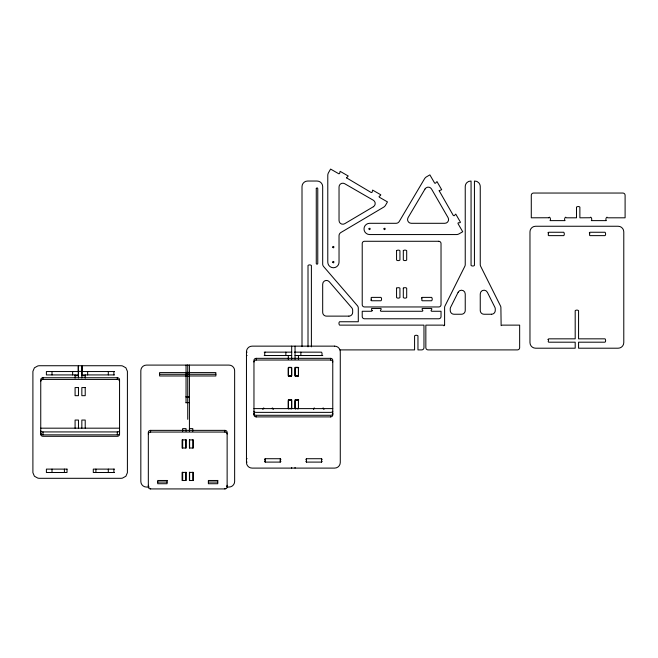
<?xml version="1.0" encoding="UTF-8"?>
<svg xmlns="http://www.w3.org/2000/svg" width="658" height="658" viewBox="0 0 658 658"><rect width="100%" height="100%" fill="white"/><g stroke="black" fill="none" stroke-linecap="round" stroke-linejoin="round"><path stroke-width="0.99" d="M288.303 407.985L288.78 409.037L289.61 408.314M288.303 407.475L288.303 406.973M288.303 406.463L288.303 405.953M288.303 405.443L288.303 404.941M288.303 404.431L288.303 403.922M288.303 403.42L288.303 402.91M288.303 402.4L288.303 401.89M288.303 401.388L288.303 400.878M290.367 400.196C295.681 399.76 284.569 399.636 289.61 400.196M288.303 375.488L288.78 376.541L289.61 375.817M288.303 374.978L288.303 374.476M288.303 373.966L288.303 373.456M288.303 372.946L288.303 372.444M288.303 371.935L288.303 371.425M288.303 370.915L288.303 370.413M288.303 369.903L288.303 369.393M288.303 368.883L288.303 368.381M290.367 367.699C295.31 367.279 284.758 367.148 289.61 367.699M291.675 407.985L291.198 409.037L290.367 408.314M291.675 407.475L291.675 406.973M291.675 406.463L291.675 405.953M291.675 405.443L291.675 404.941M291.675 404.431L291.675 403.922M291.675 403.42L291.675 402.91M291.675 402.4L291.675 401.89M291.675 401.388L291.675 400.878M291.675 375.488L291.198 376.541L290.367 375.817M291.675 374.978L291.675 374.476M291.675 373.966L291.675 373.456M291.675 372.946L291.675 372.444M291.675 371.935L291.675 371.425M291.675 370.915L291.675 370.413M291.675 369.903L291.675 369.393M291.675 368.883L291.675 368.381M295.055 407.985L295.532 409.037L296.371 408.314M295.055 407.475L295.055 406.973M295.055 406.463L295.055 405.953M295.055 405.443L295.055 404.941M295.055 404.431L295.055 403.922M295.055 403.42L295.055 402.91M295.055 402.4L295.055 401.89M295.055 401.388L295.055 400.878M297.12 400.196C302.869 399.784 291.124 399.62 296.371 400.196M295.055 375.488L295.532 376.541L296.371 375.817M295.055 374.978L295.055 374.476M295.055 373.966L295.055 373.456M295.055 372.946L295.055 372.444M295.055 371.935L295.055 371.425M295.055 370.915L295.055 370.413M295.055 369.903L295.055 369.393M295.055 368.883L295.055 368.381M297.12 367.699C302.77 367.287 290.992 367.123 296.371 367.699M298.436 407.985L297.959 409.037L297.12 408.314M298.436 407.475L298.436 406.973M298.436 406.463L298.436 405.953M298.436 405.443L298.436 404.941M298.436 404.431L298.436 403.922M298.436 403.42L298.436 402.91M298.436 402.4L298.436 401.89M298.436 401.388L298.436 400.878M298.436 375.488L297.959 376.541L297.12 375.817M298.436 374.978L298.436 374.476M298.436 373.966L298.436 373.456M298.436 372.946L298.436 372.444M298.436 371.935L298.436 371.425M298.436 370.915L298.436 370.413M298.436 369.903L298.436 369.393M298.436 368.883L298.436 368.381M323.999 409.391L322.839 408.108M273.309 409.44L272.182 408.108M280.292 460.032L280.892 459.374L280.292 458.725L265.223 458.716L264.565 459.317L265.223 460.032M265.223 460.781L264.565 461.439L265.223 462.097L280.234 462.097L280.892 461.439L280.292 460.789M321.507 460.032L322.165 459.374L321.507 458.716L306.439 458.725L305.847 459.432L306.496 460.032M306.496 460.781L305.847 461.381L306.439 462.097L321.507 462.097L322.165 461.439L321.507 460.781M263.899 408.108L262.764 409.44M314.557 408.108L313.422 409.44M265.223 352.162C264.516 353.05 264.401 354.654 265.223 355.517M321.507 355.517C322.371 354.646 322.165 353.058 321.507 352.162L294.397 352.145M280.234 462.097L280.292 458.725M263.29 408.618L263.348 408.083M313.948 408.618L314.006 408.083M339.997 349.9L414.581 349.9L414.581 335.827C415.469 335.07 417.073 335.07 417.962 335.827L417.962 349.9L421.712 349.9A2.254 2.254 0 0 0 423.966 347.646L423.966 325.126L339.536 325.126C338.854 324.229 338.673 322.634 339.536 321.754L358.297 321.754L358.297 308.141A3.751 3.751 0 0 0 357.384 305.69L323.596 266.523A3.751 3.751 0 0 1 322.683 264.072L322.683 186.584A5.626 5.626 0 0 0 317.057 181.032L307.64 181.032A5.626 5.626 0 0 0 302.006 186.658L302.006 346.618M246.462 352.145L247.12 352.145M264.203 352.145L291.782 352.145M246.462 355.526L247.12 355.526M264.203 355.526L291.675 355.526M295.055 355.526L322.774 355.526M256.217 358.339L330.513 358.339A2.254 1.949 0 0 1 332.767 360.288L332.767 414.951A2.254 1.949 0 0 1 330.513 416.901L256.217 416.901A2.254 1.949 0 0 1 253.963 414.951L253.963 360.288A2.254 1.949 0 0 1 256.217 358.339L256.217 360.025A2.254 1.949 0 0 0 253.963 361.982M256.217 360.025L330.513 360.025A2.254 1.949 0 0 1 332.767 361.982M78.467 371.359L81.839 371.359M78.467 371.548L46.397 371.548L46.397 374.928L78.467 374.928M81.839 371.548L114.434 371.548M186.041 372.412L189.422 372.412M186.041 372.601L159.59 372.601L159.59 375.973L186.041 375.973M189.422 372.601L215.873 372.601L215.873 375.973L189.422 375.973M186.041 374.196L189.422 374.196M159.59 374.287L215.873 374.287M81.839 374.928L114.434 374.928M75.086 375.677L78.467 375.677M81.839 375.677L85.219 375.677M186.041 376.162L189.422 376.162M43 377.741L117.305 377.741A2.254 1.949 0 0 1 119.55 379.691L119.55 434.354A2.254 1.949 0 0 1 117.305 436.303L43 436.303A2.254 1.949 0 0 1 40.747 434.354L40.747 379.691A2.254 1.949 0 0 1 43 377.741L43 379.427A2.254 1.949 0 0 0 40.747 381.377M43 379.427L117.305 379.427A2.254 1.949 0 0 1 119.55 381.377M186.041 396.807L189.422 396.807M186.041 396.988L189.422 396.988M186.041 402.622L189.422 402.622M253.963 408.61L332.767 408.61M40.747 428.177L119.55 428.177M189.422 428.621L192.802 428.621L192.802 431.385M150.583 430.365L224.88 430.365A2.254 1.949 0 0 1 227.133 432.314L227.133 486.978A2.254 1.949 0 0 1 224.88 488.927L150.583 488.927A2.254 1.949 0 0 1 148.33 486.978L148.33 432.314A2.254 1.949 0 0 1 150.583 430.365L150.583 432.059A2.254 1.949 0 0 0 148.33 434.009M40.747 430.801A2.254 1.127 0 0 0 43 431.928L117.305 431.928A2.254 1.127 0 0 0 119.55 430.801M150.583 432.059L224.88 432.059A2.254 1.949 0 0 1 227.133 434.009M40.747 433.729A2.254 1.127 0 0 0 43 434.856L117.305 434.856A2.254 1.127 0 0 0 119.55 433.729M186.041 439.898L182.102 439.898L182.102 448.024L186.041 448.024L186.041 439.725M189.422 439.898L193.362 439.898L193.362 448.024L189.422 448.024L189.422 439.725M246.462 458.716L247.12 458.716M246.462 462.097L247.12 462.097M114.434 469.113L93.288 469.113L93.288 472.493L114.434 472.493M186.041 472.395L182.102 472.395L182.102 480.521L186.041 480.521L186.041 472.222M189.422 472.395L193.362 472.395L193.362 480.521L189.422 480.521L189.422 472.222M157.714 482.043L167.091 482.043M208.372 482.043L217.757 482.043M149.267 487.052L146.454 487.052A5.626 5.626 0 0 1 140.828 481.426L140.828 370.725A5.626 5.626 0 0 1 146.454 365.091L229.009 365.091A5.626 5.626 0 0 1 234.643 370.725L234.643 481.426A5.626 5.626 0 0 1 229.009 487.052L227.133 487.052M272.725 408.61L272.725 408.083M330.513 358.339L330.513 360.025M330.513 416.374L330.513 416.901M323.391 408.083L323.391 408.61M321.507 458.716L321.507 462.097M311.39 346.848L311.39 265.462C310.477 264.771 308.873 264.648 308.01 265.462L308.01 346.848M306.496 458.716L306.496 462.097M300.87 352.145L300.87 355.526M298.436 355.526L298.436 359.358M298.436 367.682L298.436 375.998L295.055 375.998L295.055 367.682M298.436 400.179L298.436 408.495L295.055 408.495L295.055 400.179M295.055 346.141L295.055 359.358M295.055 467.443L295.055 468.101M291.675 346.141L291.675 359.358M291.675 367.682L291.675 375.998L288.303 375.998L288.303 367.682M291.675 400.179L291.675 408.495L288.303 408.495L288.303 400.179M291.675 467.443L291.675 468.101M288.303 355.526L288.303 359.358M285.86 352.145L285.86 355.526M265.223 458.716L265.223 462.097M256.217 416.16L256.217 416.901M224.88 430.365L224.88 432.059M224.88 488.4L224.88 488.927M192.802 439.725L192.802 448.024M192.802 472.222L192.802 480.521M189.611 439.898L189.611 448.024M189.611 472.395L189.611 480.521M189.422 365.091L189.422 431.385M187.736 364.91L187.736 419.319M186.041 365.091L186.041 402.943M186.041 431.385L186.041 428.621L182.669 428.621L182.669 431.385M185.86 439.898L185.86 448.024M185.86 472.395L185.86 480.521M182.669 439.725L182.669 448.024M182.669 472.222L182.669 480.521M150.583 488.4L150.583 488.927M117.305 377.741L117.305 379.427M117.305 431.928L117.305 434.856M113.9 371.548L113.9 374.928M113.9 469.113L113.9 472.493M108.299 371.548L108.299 374.928M108.299 469.113L108.299 472.493M95.903 469.113L95.903 472.493M87.654 371.548L87.654 374.928M85.219 374.928L85.219 378.111M85.219 428.177L85.219 420.051L81.839 420.051L81.839 428.177M82.176 371.548L82.176 365.733L120.653 365.733A8.011 8.011 0 0 1 122.511 365.947L125.892 367.814L127.405 371.359L127.405 472.683L125.892 476.228L122.511 478.095A8.011 8.011 0 0 1 120.653 478.308L39.653 478.308A8.011 8.011 0 0 1 37.794 478.095L34.413 476.228L32.9 472.683L32.9 371.359L34.413 367.814L37.794 365.947A8.011 8.011 0 0 1 39.653 365.733L78.129 365.733L78.129 371.548M82.028 371.548L82.028 374.928M81.839 377.955L81.839 365.741L78.467 365.733L78.467 377.955M78.467 428.177L78.467 420.051L75.086 420.051L75.086 428.177M78.277 371.548L78.277 374.928M75.086 374.928L75.086 378.111M72.643 371.548L72.643 374.928M64.402 469.113L64.402 472.493M52.007 371.548L52.007 374.928M52.007 469.113L52.007 472.493M43 431.928L43 434.856M148.371 485.645A2.254 1.949 0 0 1 148.33 485.291M227.133 485.291A2.254 1.949 0 0 1 226.632 486.517M41.141 433.762A2.254 1.949 0 0 1 40.747 432.66M119.55 432.66A2.254 1.949 0 0 1 119.452 433.235M254.333 414.326A2.254 1.949 0 0 1 253.963 413.265M332.767 413.265A2.254 1.949 0 0 1 332.611 413.981M332.767 411.242A2.254 1.127 0 0 1 330.513 412.369L256.217 412.369A2.254 1.127 0 0 1 253.963 411.242M332.767 414.162A2.254 1.127 0 0 1 330.513 415.288L256.217 415.288A2.254 1.127 0 0 1 253.963 414.162M346.519 177.849L371.26 192.547L372.132 192.259L372.625 190.088L380.752 194.776C381.007 196.117 378.12 195.854 379.337 197.219L387.463 201.907L385.588 205.156A5.626 5.626 0 0 1 383.548 207.237L340.877 232.521A3.751 3.751 0 0 0 339.034 235.745L339.034 262.131A5.626 5.626 0 0 1 333.409 267.757A5.626 5.626 0 0 1 327.783 262.131L327.783 175.456A5.626 5.626 0 0 1 328.531 172.643L330.596 169.073L338.903 173.835L339.627 173.498L340.128 171.327L348.246 176.015L346.519 177.849M316.268 188.484L316.268 263.587L317.016 264.335L317.765 263.587L317.765 188.542L317.098 187.793L316.276 188.427M332.66 247.054C333.96 249.727 334.634 244.686 332.66 247.054M332.66 262.065C333.96 264.738 334.634 259.696 332.66 262.065M368.899 228.869C370.166 231.558 370.947 226.467 368.899 228.869M370.947 300.048L371.548 300.755L380.982 300.764C381.87 299.933 381.673 298.255 380.982 297.383L371.606 297.383C369.961 298.082 372.576 299.209 370.956 299.982M372.264 310.609L371.663 311.267L362.221 311.267L362.221 316.523A2.254 2.254 0 0 0 364.474 318.776L438.771 318.776A2.254 2.254 0 0 0 441.025 316.523L441.025 311.267L431.648 311.267C429.814 310.699 432.684 309.466 431.648 308.454L422.263 308.454C421.202 309.49 424.106 310.683 422.263 311.267L380.982 311.267C379.148 310.691 382.043 309.482 380.982 308.454L371.606 308.454L371.606 309.959L372.264 310.609M383.91 228.869C385.177 231.558 385.942 226.467 383.91 228.869M396.56 250.608L396.56 260.05C397.448 260.798 399.044 260.798 399.932 260.05L399.932 250.665C399.093 249.884 397.481 250.048 396.56 250.608M396.56 288.13L396.56 297.572C397.448 298.329 399.044 298.329 399.932 297.572L399.932 288.188C399.052 287.373 397.605 287.661 396.568 288.072M403.313 250.608L403.313 260.05C404.201 260.798 405.805 260.798 406.693 260.05L406.693 250.665C405.797 249.933 404.234 249.917 403.313 250.608M403.313 288.13L403.313 297.572C404.201 298.329 405.805 298.329 406.693 297.572L406.693 288.188C405.747 287.414 404.357 287.604 403.321 288.072M421.605 297.984C422.93 298.946 420.783 300.04 422.263 300.764L431.648 300.764C432.495 299.884 432.339 298.288 431.648 297.383L422.206 297.391L421.614 297.926M439.166 190.738L453.346 215.536L454.242 215.725L455.755 214.089L460.452 222.215C459.884 223.572 457.721 221.779 458.009 223.621L462.706 231.748L459.136 233.812A5.626 5.626 0 0 1 456.323 234.561L369.648 234.561A5.626 5.626 0 0 1 364.014 228.935A5.626 5.626 0 0 1 369.648 223.301L396.026 223.301A3.751 3.751 0 0 0 399.258 221.466L424.533 178.787A5.626 5.626 0 0 1 426.623 176.755L429.871 174.88L434.683 183.154L435.481 183.228L436.994 181.592L441.691 189.718L439.174 190.68M444.602 325.126L443.944 325.784L443.286 325.126L425.841 325.126L425.841 347.646A2.254 2.254 0 0 0 428.095 349.9L517.402 349.9A2.254 2.254 0 0 0 519.655 347.646L519.655 325.126L502.202 325.126L501.133 325.636L500.894 307.631A3.751 3.751 0 0 0 500.491 305.954L480.653 266.26A3.751 3.751 0 0 1 480.25 264.582L480.25 186.658A5.79 5.79 0 0 0 478.654 182.685L476.877 181.427L474.434 181.032L474.434 265.462C473.554 266.251 471.934 266.177 471.062 265.462L471.062 181.032L468.619 181.427L466.835 182.685A5.79 5.79 0 0 0 465.239 186.658L465.239 264.582A3.751 3.751 0 0 1 464.844 266.26L444.997 305.954A3.751 3.751 0 0 0 444.602 307.631L444.602 325.126M548.081 232.85C549.405 233.82 547.259 234.89 548.739 235.63L563.75 235.63C564.597 234.758 564.408 233.162 563.75 232.258L548.739 232.258L548.081 232.85M548.739 217.749L531.286 217.806L531.286 195.294A2.254 2.254 0 0 1 533.539 193.041L622.846 193.041A2.254 2.254 0 0 1 625.1 195.294L625.1 217.806L607.655 217.806C606.643 215.627 605.064 219.813 606.339 220.619L591.328 220.619C592.455 219.961 591.155 215.668 590.02 217.749L579.879 217.806L579.879 207.114C579.024 206.234 577.436 206.48 576.507 207.056L576.507 217.806L566.374 217.806C565.386 215.643 563.741 219.83 565.058 220.619L550.047 220.619C551.198 219.904 549.874 215.701 548.739 217.749M548.081 339.438C549.397 340.4 547.259 341.469 548.739 342.193L575.191 342.193L575.191 348.205L535.604 348.205A5.626 5.626 0 0 1 529.97 342.579L529.97 231.879A5.626 5.626 0 0 1 535.604 226.253L618.158 226.253A5.626 5.626 0 0 1 623.784 231.879L623.784 342.579A5.626 5.626 0 0 1 618.158 348.205L578.571 348.205L578.571 342.193L605.023 342.193C605.919 341.362 605.664 339.783 605.08 338.837L578.571 338.837L578.571 310.683C577.716 309.877 576.038 309.91 575.191 310.683L575.191 338.837L548.739 338.837L548.089 339.372M589.362 232.85C590.695 233.82 588.532 234.898 590.012 235.63L605.023 235.63C605.952 234.783 605.656 233.212 605.08 232.258L590.012 232.258L589.362 232.85M458.132 292.267L450.631 307.278A3.751 3.751 0 0 0 450.236 308.956L450.236 310.494A3.751 3.751 0 0 0 453.987 314.244L461.488 314.244A3.751 3.751 0 0 0 465.239 310.494L465.239 293.945A3.751 3.751 0 0 0 458.132 292.267M425.052 188.969L408.067 217.642A3.751 3.751 0 0 0 411.291 223.301L444.833 223.301A3.751 3.751 0 0 0 448.082 217.675L431.525 189.002A3.751 3.751 0 0 0 425.052 188.969M373.374 206.727L344.702 223.712A3.751 3.751 0 0 1 339.034 220.479L339.034 186.946A3.751 3.751 0 0 1 344.669 183.697L373.333 200.246A3.751 3.751 0 0 1 373.374 206.727M438.771 241.28L364.474 241.28A2.254 2.254 0 0 0 362.221 243.534L362.221 304.703A2.254 2.254 0 0 0 364.474 306.957L438.771 306.957A2.254 2.254 0 0 0 441.025 304.703L441.025 243.534A2.254 2.254 0 0 0 438.771 241.28M491.51 314.244L484.008 314.244A3.751 3.751 0 0 1 480.25 310.494L480.25 293.945A3.751 3.751 0 0 1 487.364 292.267L494.865 307.278A3.751 3.751 0 0 1 495.26 308.956L495.26 310.494A3.751 3.751 0 0 1 491.51 314.244M348.913 316.128L326.434 316.128A3.751 3.751 0 0 1 322.683 312.369L322.683 284.174A3.751 3.751 0 0 1 329.28 281.723L351.759 307.779A3.751 3.751 0 0 1 352.663 310.231L352.663 312.369A3.751 3.751 0 0 1 348.913 316.128M334.642 346.141L252.088 346.141A5.626 5.626 0 0 0 246.462 351.775L246.462 462.475A5.626 5.626 0 0 0 252.088 468.101L334.642 468.101A5.626 5.626 0 0 0 340.276 462.475L340.276 351.775A5.626 5.626 0 0 0 334.642 346.141M78.467 387.554L75.086 387.554L75.086 395.68L78.467 395.68L78.467 387.554M85.219 387.554L81.839 387.554L81.839 395.68L85.219 395.68L85.219 387.554M67.017 469.113L46.397 469.113L46.397 472.493L67.017 472.493L67.017 469.113M167.091 480.48L157.714 480.48L157.714 483.729L167.091 483.729L167.091 480.414M217.757 480.48L208.372 480.48L208.372 483.729L217.757 483.729L217.757 480.414"/></g></svg>
